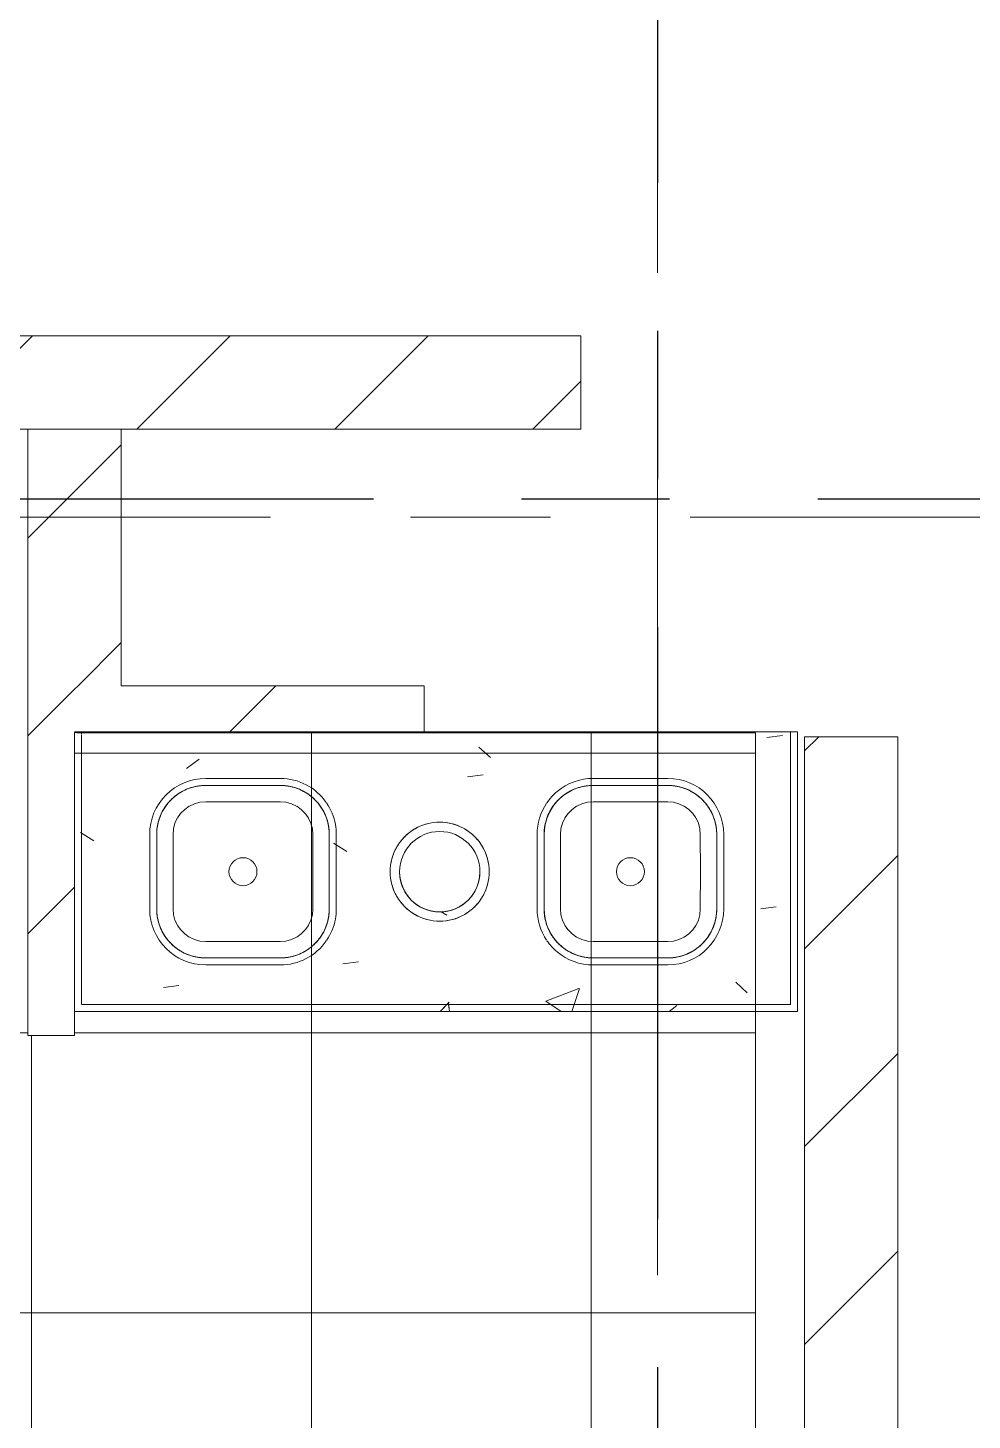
# Model space of a CAD drawing. Header units: millimetres. Extents: x -4000 to 187956, y -58990 to 162485.
# Drawn here: x 4150 to 6174, y 79474 to 82460 of the extents above; entities that cross this region are included whole.
import ezdxf

# ---------------------------------------------------------------- set-up
doc = ezdxf.new("R2010")
doc.units = ezdxf.units.MM
doc.linetypes.add('Grid Line', pattern=[2222.5, 1270, -317.5, 317.5, -317.5])
doc.linetypes.add('Grid Line 12_5mm', pattern=[2150, 1250, -300, 300, -300])
for name, color, linetype, lineweight in [('A-FLOR', 192, 'Continuous', 13), ('A-FLOR-PATT', 8, 'Continuous', 13), ('A-WALL', 113, 'Continuous', 13), ('A-WALL-PATT', 111, 'Continuous', 13), ('P-SANR-FIXT', 6, 'Continuous', 9), ('S-GRID', 1, 'Continuous', 30)]:
    doc.layers.add(name, color=color, linetype=linetype, lineweight=lineweight)
pattern_1 = [(45, (0, 0), (-212.132, 212.132), [])]
pattern_2 = [(230, (5041.7, 80950.46), (-728.7365, 63.756), [76.2, -838.2]), (175, (5041.7, 80950.46), (140.9716, -764.2276), [60.96, -670.56]), (280.451, (4981, 80955.8), (-587.77, -700.467), [64.76, -712.36]), (226.184, (5041.7, 80747.3), (-1084.316, 168.171), [114.3, -1257.3]), (276.636, (4951.3, 80761.3), (-949.61, -989.71), [97.14, -1068.54]), (171.184, (5041.7, 80747.3), (-949.62, -989.701), [91.44, -1005.84]), (201, (4940.1, 80798.06), (-606.458, 409.0606), [76.2, -838.2]), (146, (4940.1, 80798.06), (-247.208, -736.753), [60.96, -670.56]), (251.451, (4889.56, 80832.15), (-853.668, -327.6855), [64.76, -712.36]), (217.5, (5041.7, 80950.46), (-12.3547, -338.2201), [33.528, -628.904, 33.528, -647.192, -673.1]), (217.5, (5041.7, 80950.46), (-12.3547, -338.2201), [-1343.152, 33.528, -639.572]), (187.5, (5041.7, 80950.46), (-267.2789, -400.7221), [33.528, -354.584, 33.528, -870.204]), (187.5, (5041.7, 80950.46), (-267.2789, -400.7221), [-421.64, -613.664, 33.528, -223.012]), (147.5, (5268.26, 80950.46), (-542.3633, 22.9153), [33.528, -220.472, 33.528, -1810.512]), (147.5, (5268.26, 80950.46), (-542.3633, 22.9153), [-287.528, -758.952, 33.528, -1018.032]), (137.5, (5369.86, 80950.46), (-592.517, -101.707), [33.528, -296.672, 33.528, -492.76, -746.76]), (137.5, (5369.86, 80950.46), (-592.517, -101.707), [-856.488, 33.528, -713.232])]

# ---------------------------------------------------------------- blocks, each defined once
blk = doc.blocks.new('PLM-ClinicSink3Basin - PLM-ClinicSink3Basin-764685-0_000')
at = {"layer": 'P-SANR-FIXT'}
h = blk.add_hatch(dxfattribs=at)
h.set_pattern_fill('FP_29', color=256, style=0, pattern_type=2)
h.set_pattern_definition(pattern_2)
h.paths.add_polyline_path([(-49.4, 600), (-758.3, 600), (-758.3, 0), (-743.3, 0), (-743.3, 585), (776.8, 585), (776.8, 0), (791.8, 0), (791.8, 600), (517.4, 600)])
h = blk.add_hatch(dxfattribs=at)
h.set_pattern_fill('FP_29', color=256, style=0, pattern_type=2)
h.set_pattern_definition(pattern_2)
h.paths.add_polyline_path([(791.8, 600), (-758.3, 600), (-758.3, 0), (791.8, 0), (791.8, 188)])
h.paths.add_polyline_path([(350.6, 485), (517.4, 484.1), (537.8, 481.4), (563.1, 470.9), (584.9, 454.2), (601.6, 432.5), (612.1, 407.2), (615.6, 380), (615.6, 220), (612.1, 192.8), (601.6, 167.5), (584.9, 145.8), (563.1, 129.1), (537.8, 118.6), (510.6, 115), (350.6, 115), (323.5, 118.6), (298.1, 129.1), (276.4, 145.8), (259.7, 167.5), (249.2, 192.8), (245.6, 220), (245.6, 380), (249.2, 407.2), (259.7, 432.5), (276.4, 454.2), (298.1, 470.9), (323.5, 481.4)])
h.paths.add_polyline_path([(-320, 485), (-289.3, 480), (-267.5, 470.9), (-245.8, 454.2), (-229.1, 432.5), (-218.6, 407.2), (-215, 380), (-215, 220), (-218.6, 192.8), (-229.1, 167.5), (-245.8, 145.8), (-267.5, 129.1), (-292.8, 118.6), (-320, 115), (-480, 115), (-507.2, 118.6), (-532.5, 129.1), (-554.2, 145.8), (-570.9, 167.5), (-581.4, 192.8), (-585, 220), (-585, 380), (-581.4, 407.2), (-570.9, 432.5), (-554.2, 454.2), (-532.5, 470.9), (-507.2, 481.4), (-480, 485)])
h.paths.add_polyline_path([(8.8, 386.2), (31.2, 383.3), (52, 374.7), (69.8, 361), (83.5, 343.1), (92.1, 322.3), (95.1, 300), (92.1, 277.7), (83.5, 256.9), (69.8, 239), (52, 225.3), (31.2, 216.7), (8.8, 213.8), (-13.5, 216.7), (-34.3, 225.3), (-52.1, 239), (-65.8, 256.9), (-74.4, 277.7), (-77.4, 300), (-74.4, 322.3), (-65.8, 343.1), (-49.4, 363), (-34.3, 374.7), (-13.5, 383.3)])
for p, q in [((-758.3, 0), (-758.3, 600)), ((-758.3, 600), (791.7, 600)), ((791.7, 600), (-758.3, 600)), ((-758.3, 600), (-758.3, 0)), ((791.7, 600), (-758.3, 600)), ((-758.3, 600), (-758.3, 0)), ((-758.3, 0), (-758.3, 600)), ((-758.3, 600), (791.7, 600)), ((791.8, 1.9), (791.8, 600)), ((791.8, 1.9), (791.8, 600)), ((791.8, 1.9), (791.8, 600)), ((791.8, 600), (791.8, 1.9)), ((-743.3, 7.1), (-743.3, 585)), ((-743.3, 585), (776.8, 585)), ((776.8, 585), (-743.3, 585)), ((-743.3, 585), (-743.3, 7.1)), ((776.8, 583.9), (776.8, 7)), ((776.8, 7), (776.8, 583.9)), ((-480, 500), (-320, 500)), ((-320, 485), (-480, 485)), ((-480, 485), (-320, 485)), ((-320, 485), (-480, 485)), ((350.6, 500), (510.6, 500)), ((510.6, 485), (350.6, 485)), ((350.6, 485), (510.6, 485)), ((510.6, 485), (350.6, 485)), ((-600, 220), (-600, 380)), ((-585, 380), (-585, 220)), ((-585, 220), (-585, 380)), ((-585, 380), (-585, 220)), ((-215, 220), (-215, 380)), ((-215, 380), (-215, 220)), ((-215, 220), (-215, 380)), ((-200, 380), (-200, 220)), ((230.6, 220), (230.6, 380)), ((245.6, 380), (245.6, 220)), ((245.6, 220), (245.6, 380)), ((245.6, 380), (245.6, 220)), ((615.6, 220), (615.6, 380)), ((615.6, 380), (615.6, 220)), ((615.6, 220), (615.6, 380)), ((630.6, 380), (630.6, 220)), ((-480, 115), (-320, 115)), ((-320, 115), (-480, 115)), ((-480, 115), (-320, 115)), ((-320, 100), (-480, 100)), ((350.6, 115), (510.6, 115)), ((510.6, 115), (350.6, 115)), ((350.6, 115), (510.6, 115)), ((510.6, 100), (350.6, 100)), ((-758.3, 0), (-743.3, 0)), ((-743.3, 0), (-758.3, 0)), ((-758.3, 0), (41.9, 0)), ((41.9, 0), (-758.3, 0)), ((-743.3, 3.9), (-743.3, 6.2)), ((-743.3, 6.2), (-743.3, 3.9)), ((-743.3, 0), (-743.3, 3.8)), ((-743.3, 3.8), (-743.3, 0)), ((41.9, 0), (791.7, 0)), ((791.7, 0), (41.9, 0)), ((776.8, 6.1), (776.8, 3.9)), ((776.8, 3.9), (776.8, 6.1)), ((776.8, 3.8), (776.8, 1.2)), ((776.8, 1.2), (776.8, 3.8)), ((776.8, 1.2), (776.8, 0)), ((776.8, 0), (776.8, 1.2)), ((776.8, 0), (791.7, 0)), ((791.7, 0), (776.8, 0))]:
    blk.add_line(p, q, dxfattribs=at)
at = {"layer": 'P-SANR-FIXT', "flags": 128}
for points in [[(-480, 485), (-484.2, 484.9), (-488.4, 484.7), (-492.6, 484.2), (-496.7, 483.7), (-500.9, 482.9), (-505, 482), (-509, 480.9), (-513, 479.7), (-517, 478.3), (-520.9, 476.7), (-524.7, 475), (-528.5, 473.1), (-532.2, 471.1)], [(-293.9, 481.7), (-298, 482.7), (-302.2, 483.5), (-306.3, 484.1), (-310.5, 484.6), (-314.7, 484.9), (-318.9, 485), (-320, 485)], [(-287.9, 480), (-289.9, 480.6), (-292.8, 481.4)], [(-267.5, 470.9), (-270.5, 472.6), (-274.3, 474.5), (-278.1, 476.3), (-282, 477.9), (-285.9, 479.3), (-287.6, 479.8)], [(325.7, 482), (321.6, 480.9), (317.6, 479.7), (313.6, 478.3), (309.7, 476.7), (305.9, 475), (302.1, 473.1), (298.5, 471.1)], [(350.6, 485), (346.4, 484.9), (342.2, 484.7), (338.1, 484.2), (333.9, 483.7), (329.8, 482.9), (325.9, 482)], [(536.7, 481.7), (532.6, 482.7), (528.5, 483.5), (524.3, 484.1), (520.2, 484.6), (516, 484.9), (511.8, 485), (510.6, 485)], [(563.1, 470.9), (560.1, 472.6), (556.4, 474.5), (552.6, 476.3), (548.7, 477.9), (544.7, 479.3), (540.7, 480.6), (537.8, 481.4)], [(-555.3, 453.2), (-558.2, 450.1), (-560.9, 446.9), (-563.5, 443.6), (-566, 440.2), (-568.4, 436.7), (-570.6, 433.2)], [(-542.7, 464.2), (-546, 461.6), (-549.2, 458.9), (-552.3, 456.1), (-554.2, 454.2)], [(-532.5, 470.9), (-535.8, 469), (-539.3, 466.7), (-541.7, 464.9)], [(-480, 449.7), (-492.2, 448.9), (-504, 445.8), (-514.9, 440.7)], [(-320, 449.7), (-400, 450), (-480, 449.7)], [(-285.2, 440.7), (-296, 445.8), (-307.8, 448.9), (-320, 449.7)], [(-246.8, 455.3), (-249.9, 458.2), (-253.1, 460.9), (-256.4, 463.5), (-259.8, 466), (-263.3, 468.4), (-266.8, 470.6)], [(-235.8, 442.7), (-238.4, 446), (-241.1, 449.2), (-243.9, 452.3), (-245.8, 454.2)], [(275.3, 453.2), (272.4, 450.1), (269.7, 446.9), (267.1, 443.6), (264.6, 440.2), (262.3, 436.7), (260.1, 433.2)], [(287.9, 464.2), (284.6, 461.6), (281.4, 458.9), (278.3, 456.1), (276.4, 454.2)], [(298.1, 470.9), (294.9, 469), (291.3, 466.7), (288.9, 464.9)], [(350.6, 449.7), (338.4, 448.9), (326.7, 445.8), (315.8, 440.7)], [(510.6, 449.7), (430.6, 450), (350.6, 449.7)], [(545.4, 440.7), (534.6, 445.8), (522.8, 448.9), (510.6, 449.7)], [(583.8, 455.3), (580.7, 458.2), (577.5, 460.9), (574.2, 463.5), (570.9, 466), (567.4, 468.4), (563.8, 470.6)], [(594.9, 442.7), (592.3, 446), (589.6, 449.2), (586.7, 452.3), (584.9, 454.2)], [(-570.9, 432.5), (-572.6, 429.5), (-574.5, 425.7), (-576.3, 421.9), (-577.9, 418), (-579.3, 414.1), (-580.6, 410.1), (-581.4, 407.2)], [(-515.3, 440.5), (-525, 433.6), (-533.6, 425), (-540.4, 415.3)], [(-259.5, 415.3), (-266.4, 425), (-275, 433.6), (-284.7, 440.4)], [(-229.1, 432.5), (-231, 435.8), (-233.3, 439.3), (-235.1, 441.7)], [(-220.3, 413), (-221.7, 417), (-223.3, 420.9), (-225, 424.7), (-226.9, 428.5), (-228.9, 432.2)], [(259.7, 432.5), (258, 429.5), (256.1, 425.7), (254.4, 421.9), (252.8, 418), (251.3, 414.1), (250, 410.1), (249.2, 407.2)], [(315.3, 440.5), (305.6, 433.6), (297, 425), (290.2, 415.3)], [(571.1, 415.3), (564.2, 425), (555.6, 433.6), (546, 440.4)], [(601.6, 432.5), (599.6, 435.8), (597.3, 439.3), (595.6, 441.7)], [(610.3, 413), (608.9, 417), (607.3, 420.9), (605.6, 424.7), (603.8, 428.5), (601.8, 432.2)], [(-581.7, 406.1), (-582.7, 402), (-583.5, 397.8), (-584.1, 393.7), (-584.6, 389.5), (-584.9, 385.3), (-585, 381.1), (-585, 380)], [(-540.7, 414.8), (-545.8, 404), (-548.9, 392.2), (-549.7, 380)], [(-250.3, 380), (-251.1, 392.2), (-254.2, 404), (-259.3, 414.9)], [(-215, 380), (-215.1, 384.2), (-215.3, 388.4), (-215.8, 392.6), (-216.3, 396.7), (-217.1, 400.9), (-218, 405), (-219.1, 409), (-220.2, 412.4)], [(248.9, 406.1), (248, 402), (247.2, 397.8), (246.5, 393.7), (246.1, 389.5), (245.8, 385.3), (245.6, 381.1), (245.6, 380)], [(289.9, 414.8), (284.9, 404), (281.7, 392.2), (280.9, 380)], [(580.3, 380), (579.6, 392.2), (576.4, 404), (571.3, 414.9)], [(615.6, 380), (615.5, 384.2), (615.3, 388.4), (614.9, 392.6), (614.3, 396.7), (613.5, 400.9), (612.6, 405), (611.5, 409), (610.5, 412.4)], [(-549.7, 380), (-550, 300), (-549.7, 220)], [(-250.3, 220), (-250, 300), (-250.3, 380)], [(280.9, 380), (280.6, 300), (280.9, 220)], [(580.3, 220), (580.6, 300), (580.3, 380)], [(-585, 220), (-584.9, 215.8), (-584.7, 211.6), (-584.2, 207.4), (-583.7, 203.3), (-582.9, 199.1), (-582, 195), (-580.9, 191), (-579.7, 187), (-578.3, 183), (-576.7, 179.1), (-575, 175.3), (-573.1, 171.5), (-571.1, 167.8)], [(-549.7, 220), (-548.9, 207.8), (-545.8, 196), (-540.7, 185.1)], [(-259.3, 185.2), (-254.2, 196), (-251.1, 207.8), (-250.3, 220)], [(-218.3, 193.9), (-217.3, 198), (-216.5, 202.2), (-215.9, 206.3), (-215.4, 210.5), (-215.1, 214.7), (-215, 218.9), (-215, 220)], [(245.6, 220), (245.7, 215.8), (246, 211.6), (246.4, 207.4), (247, 203.3), (247.7, 199.1), (248.6, 195), (249.7, 191), (251, 187), (252.4, 183), (253.9, 179.1), (255.6, 175.3), (257.5, 171.5), (259.5, 167.8)], [(280.9, 220), (281.7, 207.8), (284.9, 196), (289.9, 185.1)], [(571.4, 185.2), (576.4, 196), (579.6, 207.8), (580.3, 220)], [(612.3, 193.9), (613.3, 198), (614.1, 202.2), (614.7, 206.3), (615.2, 210.5), (615.5, 214.7), (615.6, 218.9), (615.6, 220)], [(-540.5, 184.7), (-533.6, 175), (-525, 166.4), (-515.3, 159.6)], [(-284.7, 159.5), (-275, 166.4), (-266.4, 175), (-259.6, 184.7)], [(-229.1, 167.5), (-227.4, 170.5), (-225.5, 174.3), (-223.7, 178.1), (-222.1, 182), (-220.7, 185.9), (-220.2, 187.6)], [(-220, 188), (-219.4, 189.9), (-218.6, 192.8)], [(290.2, 184.7), (297, 175), (305.6, 166.4), (315.3, 159.6)], [(545.9, 159.5), (555.6, 166.4), (564.3, 175), (571.1, 184.7)], [(601.6, 167.5), (603.2, 170.5), (605.1, 174.3), (606.9, 178.1), (608.5, 182), (609.9, 185.9), (610.5, 187.6)], [(610.6, 188), (611.2, 189.9), (612, 192.8)], [(-570.9, 167.5), (-569, 164.2), (-566.7, 160.7), (-564.9, 158.3)], [(-564.2, 157.3), (-561.6, 154), (-558.9, 150.8), (-556.1, 147.7), (-554.2, 145.8)], [(-514.8, 159.3), (-504, 154.2), (-492.2, 151.1), (-480, 150.3)], [(-480, 150.3), (-400, 150), (-320, 150.3)], [(-320, 150.3), (-307.8, 151.1), (-296, 154.2), (-285.1, 159.3)], [(-244.7, 146.8), (-241.8, 149.9), (-239.1, 153.1), (-236.5, 156.4), (-234, 159.8), (-231.6, 163.3), (-229.4, 166.8)], [(259.7, 167.5), (261.7, 164.2), (264, 160.7), (265.7, 158.3)], [(266.4, 157.3), (269, 154), (271.7, 150.8), (274.5, 147.7), (276.4, 145.8)], [(315.8, 159.3), (326.7, 154.2), (338.4, 151.1), (350.6, 150.3)], [(350.6, 150.3), (430.6, 150), (510.6, 150.3)], [(510.6, 150.3), (522.8, 151.1), (534.6, 154.2), (545.5, 159.3)], [(586, 146.8), (588.8, 149.9), (591.6, 153.1), (594.2, 156.4), (596.6, 159.8), (599, 163.3), (601.2, 166.8)], [(-553.2, 144.7), (-550.1, 141.8), (-546.9, 139.1), (-543.6, 136.5), (-540.2, 134), (-536.7, 131.6), (-533.2, 129.4)], [(-532.5, 129.1), (-529.5, 127.4), (-525.7, 125.5), (-521.9, 123.7), (-518, 122.1), (-514.1, 120.7), (-510.1, 119.4), (-507.2, 118.6)], [(-295, 118), (-291, 119.1), (-287.6, 120.2)], [(-287, 120.3), (-283, 121.7), (-279.1, 123.3), (-275.3, 125), (-271.5, 126.9), (-267.8, 128.9)], [(-267.5, 129.1), (-264.2, 131), (-260.7, 133.3), (-258.3, 135.1)], [(-257.3, 135.8), (-254, 138.4), (-250.8, 141.1), (-247.7, 143.9), (-245.8, 145.8)], [(277.5, 144.7), (280.5, 141.8), (283.7, 139.1), (287, 136.5), (290.4, 134), (293.9, 131.6), (297.5, 129.4)], [(298.1, 129.1), (301.1, 127.4), (304.9, 125.5), (308.7, 123.7), (312.6, 122.1), (316.5, 120.7), (320.5, 119.4), (323.5, 118.6)], [(510.6, 115), (514.8, 115.1), (519, 115.3), (523.2, 115.8), (527.4, 116.3), (531.5, 117.1), (535.6, 118), (539.7, 119.1), (543.1, 120.2)], [(543.7, 120.3), (547.6, 121.7), (551.5, 123.3), (555.4, 125), (559.1, 126.9), (562.8, 128.9)], [(563.1, 129.1), (566.4, 131), (569.9, 133.3), (572.4, 135.1)], [(573.3, 135.8), (576.7, 138.4), (579.9, 141.1), (583, 143.9), (584.9, 145.8)], [(-506.1, 118.3), (-502, 117.3), (-497.8, 116.5), (-493.7, 115.9), (-489.5, 115.4), (-485.3, 115.1), (-481.1, 115), (-480, 115)], [(-320, 115), (-315.8, 115.1), (-311.6, 115.3), (-307.4, 115.8), (-303.3, 116.3), (-299.1, 117.1), (-295.2, 118)], [(324.6, 118.3), (328.7, 117.3), (332.8, 116.5), (336.9, 115.9), (341.1, 115.4), (345.3, 115.1), (349.5, 115), (350.6, 115)]]:
    blk.add_lwpolyline(points, dxfattribs=at)
at = {"layer": 'P-SANR-FIXT'}
for centre, radius, start, end in [((-480, 380), 120, 90, 180), ((-480, 380), 105, 90, 180), ((-480, 380), 105, 90, 180), ((-480, 380), 105, 106.6513, 112.0128), ((-480, 380), 105, 90, 106.6513), ((-320, 380), 120, 50.1166, 90), ((-320, 380), 105, 73.3487, 90), ((-320, 380), 105, 360, 90), ((-320, 380), 105, 360, 90), ((-320, 380), 105, 67.9872, 73.3487), ((350.6, 380), 105, 90, 180), ((350.6, 380), 105, 90, 180), ((350.6, 380), 120, 90, 145.294), ((350.6, 380), 105, 106.6513, 112.0128), ((350.6, 380), 105, 90, 106.6513), ((510.6, 380), 120, 0, 90), ((510.6, 380), 105, 73.3487, 90), ((510.6, 380), 105, 360, 90), ((510.6, 380), 105, 360, 90), ((510.6, 380), 105, 67.9872, 73.3487), ((-480, 380), 105, 129.6198, 140.3802), ((-480, 380), 105, 123.4073, 129.6198), ((-480, 380), 105, 112.0128, 123.4073), ((-320, 380), 105, 56.5927, 67.9872), ((-320, 380), 105, 50.3802, 56.5927), ((-320, 380), 105, 39.6198, 50.3802), ((-320, 380), 120, 34.5124, 49.8306), ((350.6, 380), 105, 129.6198, 140.3802), ((350.6, 380), 105, 123.4073, 129.6198), ((350.6, 380), 105, 112.0128, 123.4073), ((510.6, 380), 105, 56.5927, 67.9872), ((510.6, 380), 105, 50.3802, 56.5927), ((510.6, 380), 105, 39.6198, 50.3802), ((-480, 380), 105, 157.9872, 163.3487), ((-480, 380), 105, 146.5927, 157.9872), ((-480, 380), 105, 140.3802, 146.5927), ((-320, 380), 105, 33.4073, 39.6198), ((-320, 380), 105, 22.0128, 33.4073), ((-320, 380), 105, 16.6513, 22.0128), ((-320, 380), 120, 0, 33.9204), ((350.6, 380), 120, 145.8274, 169.6621), ((350.6, 380), 105, 157.9872, 163.3487), ((350.6, 380), 105, 146.5927, 157.9872), ((350.6, 380), 105, 140.3802, 146.5927), ((510.6, 380), 105, 33.4073, 39.6198), ((510.6, 380), 105, 22.0128, 33.4073), ((510.6, 380), 105, 16.6513, 22.0128), ((-480, 380), 105, 163.3487, 180), ((-320, 380), 105, 360, 16.6513), ((350.6, 380), 120, 169.6795, 180), ((350.6, 380), 105, 163.3487, 180), ((510.6, 380), 105, 360, 16.6513), ((8.8, 300), 86.2, 90, 270), ((8.8, 300), 86.2, 90, 270), ((8.8, 300), 86.2, 270, 90), ((8.8, 300), 86.2, 270, 90), ((-400, 300), 30, 0, 180), ((-400, 300), 30, 0, 180), ((430.6, 300), 30, 0, 180), ((430.6, 300), 30, 0, 180), ((-400, 300), 30, 180, 0), ((-400, 300), 30, 180, 360), ((430.6, 300), 30, 180, 0), ((430.6, 300), 30, 180, 360), ((-480, 220), 120, 180, 270), ((-480, 220), 105, 180, 196.6513), ((-480, 220), 105, 180, 270), ((-480, 220), 105, 180, 270), ((-320, 220), 105, 270, 360), ((-320, 220), 105, 270, 360), ((-320, 220), 120, 326.0796, 0), ((-320, 220), 105, 343.3487, 360), ((350.6, 220), 120, 180, 190.3205), ((350.6, 220), 105, 180, 196.6513), ((350.6, 220), 105, 180, 270), ((350.6, 220), 105, 180, 270), ((510.6, 220), 120, 270, 0), ((510.6, 220), 105, 270, 360), ((510.6, 220), 105, 270, 360), ((510.6, 220), 105, 343.3487, 360), ((-480, 220), 105, 196.6513, 202.0128), ((-480, 220), 105, 202.0128, 213.4073), ((-320, 220), 105, 326.5927, 337.9872), ((-320, 220), 105, 337.9872, 343.3487), ((350.6, 220), 120, 190.3379, 214.1726), ((350.6, 220), 105, 196.6513, 202.0128), ((350.6, 220), 105, 202.0128, 213.4073), ((510.6, 220), 105, 326.5927, 337.9872), ((510.6, 220), 105, 337.9872, 343.3487), ((-480, 220), 105, 213.4073, 219.6198), ((-480, 220), 105, 219.6198, 230.3802), ((-320, 220), 105, 309.6198, 320.3802), ((-320, 220), 120, 310.1694, 325.4876), ((-320, 220), 105, 320.3802, 326.5927), ((350.6, 220), 120, 214.706, 270), ((350.6, 220), 105, 213.4073, 219.6198), ((350.6, 220), 105, 219.6198, 230.3802), ((510.6, 220), 105, 309.6198, 320.3802), ((510.6, 220), 105, 320.3802, 326.5927), ((-480, 220), 105, 230.3802, 236.5927), ((-480, 220), 105, 236.5927, 247.9872), ((-480, 220), 105, 247.9872, 253.3487), ((-320, 220), 120, 270, 309.8834), ((-320, 220), 105, 286.6513, 292.0128), ((-320, 220), 105, 292.0128, 303.4073), ((-320, 220), 105, 303.4073, 309.6198), ((350.6, 220), 105, 230.3802, 236.5927), ((350.6, 220), 105, 236.5927, 247.9872), ((350.6, 220), 105, 247.9872, 253.3487), ((510.6, 220), 105, 286.6513, 292.0128), ((510.6, 220), 105, 292.0128, 303.4073), ((510.6, 220), 105, 303.4073, 309.6198), ((-480, 220), 105, 253.3487, 270), ((-320, 220), 105, 270, 286.6513), ((350.6, 220), 105, 253.3487, 270), ((510.6, 220), 105, 270, 286.6513)]:
    blk.add_arc(centre, radius, start, end, dxfattribs=at)
at = {"layer": 'P-SANR-FIXT', "color": 253}
for radius, start, end in [(106.2, 120, 240), (106.2, 120, 180), (106.2, 90, 119.4294), (106.2, 60.1707, 119.4294), (106.2, 60.1707, 90), (106.2, 300, 60), (106.2, 0, 60), (86.2, 360, 180), (106.2, 180, 240), (86.2, 180, 360), (106.2, 300, 0), (106.2, 240.5706, 299.8293), (106.2, 240.5706, 270), (106.2, 270, 299.8293)]:
    blk.add_arc((8.8, 300), radius, start, end, dxfattribs=at)
at = {"layer": 'P-SANR-FIXT', "color": 252}
for radius, start, end in [(106.2, 120, 180), (106.2, 60.1707, 119.4294), (106.2, 0, 60), (86.2, 0, 180), (106.2, 180, 240), (86.2, 180, 360), (106.2, 300, 360), (106.2, 240.5706, 299.8293)]:
    blk.add_arc((8.8, 300), radius, start, end, dxfattribs=at)
at = {"layer": 'P-SANR-FIXT', "color": 254}
for start, end in [(120, 135), (105, 119.4294), (90, 105), (75, 90), (60.1707, 75), (45, 60), (135, 150), (30, 45), (150, 165), (15, 30), (165, 180), (180, 195), (0, 15), (345, 0), (195, 210), (330, 345), (210, 225), (315, 330), (225, 240), (300, 315), (240.5706, 255), (255, 270), (270, 285), (285, 299.8293)]:
    blk.add_arc((8.8, 300), 106.2, start, end, dxfattribs=at)
blk = doc.blocks.new('CMF2_NHAXUONG_A_rvt-1-0_000')
at = {"layer": 'A-FLOR-PATT', "lineweight": 9}
h = blk.add_hatch(dxfattribs=at)
h.set_pattern_fill('FP_25', color=252, style=0, pattern_type=2)
h.set_pattern_definition([(89.998, (160159.3, 137898.8), (-600, 0.021), []), (179.998, (160159.3, 137898.8), (-0.021, -600), [])])
h.paths.add_polyline_path([(154749.9, 498.9), (160009.4, 498.9), (160009.3, 1898.5), (156700.3, 1898.5), (156700.4, 1498.5), (156600.4, 1498.5), (156600.4, 2298.5), (158059, 2298.5), (158059, 5748.6), (156099.9, 5748.4), (156099.9, 4399.9), (155999.9, 4399.9), (155999.9, 5748.5), (154749.9, 5748.5), (154749.9, 751.9)])
h.paths.add_polyline_path([(160209.3, 1748.7), (165509.4, 1749.4), (165509.1, 3698.3), (162659.1, 3698.3), (162659.1, 3548.4), (162459.1, 3548.4), (162459.1, 4948.7), (161059.3, 4948.8), (161059.3, 4898.3), (160209.4, 4898.9), (160209.3, 3698.4), (160859.1, 3698.4), (160859.1, 3498.4), (160209.1, 3498.4), (160209.3, 1920)])
h.paths.add_polyline_path([(158997.5, 2198.5), (159409.4, 2198.5), (159409.4, 3498.6), (158258.8, 3498.6), (158258.8, 2198.5), (158714, 2198.5)])
h.paths.add_polyline_path([(159280.9, 3698.4), (160009.1, 3698.4), (160009.1, 4898.7), (159959, 4898.6), (159959.9, 5848.6), (158258.6, 5848.6), (158258.6, 3698.4)])
h.paths.add_polyline_path([(83409, 5348.5), (85559, 5348.5), (85559, 6948.5), (83409, 6948.5), (83409, 5424.1)])
h.paths.add_polyline_path([(83209.3, 5348.6), (83209.3, 10108.8), (82009.3, 10108.8), (82009.3, 8808.8), (80984.3, 8808.8), (80984, 7248.5), (82234, 7248.5), (82234, 5348.6)])
h.paths.add_polyline_path([(80485.4, 6361), (80784.3, 6361), (80784.3, 8808.8), (79759.3, 8808.8), (79759.3, 10108.8), (78559.3, 10108.8), (78559.3, 6361), (79918.5, 6361)])
h.paths.add_polyline_path([(79959.3, 9008.8), (81809.3, 9008.8), (81809.3, 10208.8), (79959.3, 10208.8), (79959.3, 10096.2)])
h.paths.add_polyline_path([(5374.6, 15998.7), (5859, 15998.7), (5859, 18498.6), (509, 18498.6), (509, 17048.6), (4299.8, 17048.6), (4299.8, 15998.7), (5091.1, 15998.7)])
h.paths.add_polyline_path([(4409, 18698.6), (5959, 18698.6), (5959, 20998.6), (4409, 20998.6), (4409, 19440.5)])
h.paths.add_polyline_path([(509, 21198.6), (5859, 21198.6), (5859, 24898.3), (3969.3, 24898.3), (3969.3, 22848.6), (4609.3, 22848.6), (4609.3, 22743.9), (3769.3, 22743.9), (3769.3, 24698.7), (509, 24698.7), (509, 22798.6), (2129.3, 22798.6), (2129.3, 23198.6), (2229.3, 23198.6), (2229.3, 22398.6), (509, 22398.6), (509, 21776.6)])
h.paths.add_polyline_path([(4249.8, 73948.5), (5800.2, 73948.6), (5800.2, 76398.6), (4359, 76398.6), (4359, 76098.6), (509.3, 76098.7), (509.3, 73998.6), (4159, 73998.6), (4159, 74648.7), (4249.8, 74648.7), (4249.8, 74338.3)])
h.paths.add_polyline_path([(161750.2, 73948.5), (161750.2, 74640), (161850.2, 74640), (161850.3, 73998.6), (165509.4, 73998.7), (165509.4, 76098.7), (161659.5, 76098.6), (161659.5, 76398.6), (160200, 76398.6), (160200, 73948.6), (161548.4, 73948.6)])
h.paths.add_polyline_path([(161548.4, 76598.6), (161659, 76598.6), (161659, 78298.6), (160209, 78298.6), (160209, 76598.6)])
h.paths.add_polyline_path([(5091.1, 76598.6), (5809.5, 76598.6), (5809.5, 78298.6), (4359.5, 78298.6), (4359.5, 76598.6)])
h.paths.add_polyline_path([(160199.7, 78498.6), (161659.3, 78498.7), (161659.6, 78798.6), (165509.6, 78798.7), (165509.1, 80348.6), (161859.5, 80348.6), (161859.5, 80048.7), (161750, 80048.7), (161750, 80948.7), (160200.2, 80948.3), (160200, 80178.5)])
h.paths.add_polyline_path([(5709.5, 78498.6), (5709.5, 80948.3), (4250, 80948.3), (4250, 80299.3), (4149.8, 80299.3), (4149.8, 80348.6), (509.3, 80348.6), (508.9, 78798.7), (4159.2, 78798.6), (4159.5, 78498.6), (5091.1, 78498.6)])
h.paths.add_polyline_path([(86109.5, 132101.2), (86109.5, 133323.8), (84609.5, 133323.8), (84609.5, 132101.2)])
h.paths.add_polyline_path([(83259.5, 132200.9), (84409.5, 132200.9), (84409.5, 133523.8), (85259.5, 133523.8), (85259.3, 134848.4), (83259.5, 134848.4), (83259.5, 132740.2)])
h.paths.add_polyline_path([(87459.3, 132201.2), (87459.3, 134848.6), (85459.5, 134848.2), (85459.5, 133523.8), (86309.5, 133526.1), (86309.5, 132201.2), (86721, 132201.2)])
h.paths.add_polyline_path([(11209.2, 135098.7), (11209, 140698.7), (6109.3, 140698.7), (6109.3, 139698.7), (6059, 139698.7), (6059, 139098.7), (9550.3, 139098.7), (9550.3, 139498.7), (9650.3, 139498.7), (9650.3, 138698.7), (7959.6, 138698.7), (7959.6, 135098.7), (9859, 135098.8), (9859, 137148.7), (9259, 137148.7), (9259, 137348.7), (10059, 137348.7), (10059, 135098.8), (10759.9, 135098.7)])
h.paths.add_polyline_path([(156349.9, 135098.8), (156349.9, 136499.7), (156449.9, 136499.7), (156449.9, 135098.8), (158059.1, 135098.8), (158059.1, 138698.7), (156349.9, 138698.7), (156349.9, 139498.7), (156449.9, 139498.7), (156449.9, 139098.7), (159959.7, 139098.7), (159959.7, 140698.8), (154809.2, 140698.6), (154808.9, 135098.8)])
h.paths.add_polyline_path([(162549.8, 135998.6), (162549.8, 137398.7), (162659, 137398.7), (162659, 137248.8), (165509.4, 137248.8), (165509.6, 139448.5), (160159.5, 139448.5), (160159.5, 137398.7), (160750.2, 137398.7), (160750.2, 137298.7), (160149.8, 137298.7), (160149.8, 135998.8), (161548.4, 135998.7)])
h.paths.add_polyline_path([(3449.8, 135998.7), (5900.2, 135998.7), (5900.2, 137297.6), (5248.6, 137297.6), (5248.6, 137398.7), (5859, 137398.7), (5859, 139448.7), (509.4, 139448.7), (509.4, 137248.8), (3449.8, 137249.9), (3449.8, 136244.3)])
h.paths.add_polyline_path([(6059, 137398.7), (7159.6, 137398.7), (7159.6, 138698.7), (6059, 138698.7), (6059, 137412.3)])
h.paths.add_polyline_path([(158858.9, 137398.7), (159959, 137398.7), (159959, 138698.7), (158858.9, 138698.7), (158858.9, 137412.3)])
at = {"layer": 'A-WALL-PATT', "lineweight": 9}
h = blk.add_hatch(dxfattribs=at)
h.set_pattern_fill('FP_13', color=250, style=0, pattern_type=2)
h.set_pattern_definition(pattern_1)
h.paths.add_polyline_path([(3390.5, 81599.9), (5335.2, 81599.9), (5335.2, 81799.9), (1000, 81799.9), (1000, 81599.9), (3107.1, 81599.9)])
h = blk.add_hatch(dxfattribs=at)
h.set_pattern_fill('FP_13', color=250, style=0, pattern_type=2)
h.set_pattern_definition(pattern_1)
h.paths.add_polyline_path([(4240.8, 81049.3), (4350, 81049.3), (4350, 81599.9), (4150, 81599.9), (4150, 81049.3)])
h = blk.add_hatch(dxfattribs=at)
h.set_pattern_fill('FP_13', color=250, style=0, pattern_type=2)
h.set_pattern_definition(pattern_1)
h.paths.add_polyline_path([(4150, 80299.3), (4250, 80299.3), (4250, 81049.3), (4150, 81049.3), (4150, 80762.5)])
h = blk.add_hatch(dxfattribs=at)
h.set_pattern_fill('FP_13', color=250, style=0, pattern_type=2)
h.set_pattern_definition(pattern_1)
h.paths.add_polyline_path([(4999.8, 80949.3), (4999.8, 81049.3), (4250, 81049.3), (4250, 80949.3), (4524.3, 80949.3)])
h = blk.add_hatch(dxfattribs=at)
h.set_pattern_fill('FP_13', color=250, style=0, pattern_type=2)
h.set_pattern_definition(pattern_1)
h.paths.add_polyline_path([(6014.7, 78300), (6014.7, 80940), (5814.7, 80940), (5814.7, 78300)])
at = {"layer": 'A-FLOR', "color": 255, "lineweight": 15}
blk.add_line((4250, 80350.7), (4250, 80948.3), dxfattribs=at)
at = {"layer": 'A-FLOR', "color": 71, "lineweight": 15}
for p, q in [((4250, 80948.3), (4251.6, 80948.3)), ((4250, 80948.3), (4250, 80350.7)), ((4255.2, 80948.3), (4258.2, 80948.3)), ((4258.5, 80948.3), (4264.9, 80948.3)), ((5709.5, 80365.5), (5709.5, 80351.3))]:
    blk.add_line(p, q, dxfattribs=at)
at = {"layer": 'A-FLOR', "color": 81, "lineweight": 15}
for p, q in [((4251.6, 80948.3), (4250, 80948.3)), ((4258.2, 80948.3), (4255.2, 80948.3)), ((4264.9, 80948.3), (4258.5, 80948.3)), ((4264.9, 80948.3), (5709.5, 80948.3)), ((5709.5, 80948.3), (5709.5, 80927.4)), ((5709.5, 80926.7), (5709.5, 80374.2)), ((5709.5, 80373.5), (5709.5, 80365.5)), ((5709.5, 80351.3), (5709.5, 80365.5)), ((4250, 80299.3), (4250, 80350.6)), ((4150, 80299.3), (4250, 80299.3))]:
    blk.add_line(p, q, dxfattribs=at)
at = {"layer": 'A-FLOR', "color": 93, "lineweight": 15}
for p, q in [((5709.5, 80948.3), (4264.9, 80948.3)), ((5709.5, 80927.4), (5709.5, 80948.3)), ((5709.5, 80374.2), (5709.5, 80926.7)), ((5709.5, 80365.5), (5709.5, 80373.5)), ((4250, 80350.6), (4250, 80299.3)), ((5709.5, 80350.5), (5709.5, 78500)), ((4250, 80299.3), (4150, 80299.3))]:
    blk.add_line(p, q, dxfattribs=at)
at = {"layer": 'A-FLOR', "color": 94, "lineweight": 15}
blk.add_line((5709.5, 78500), (5709.5, 80350.5), dxfattribs=at)
at = {"layer": 'A-WALL', "color": 90, "lineweight": 15}
for p, q in [((5335.2, 81799.9), (1000, 81799.9)), ((5335.2, 81599.9), (5335.2, 81799.9)), ((1000, 81599.9), (4150, 81599.9)), ((4150, 81599.9), (4150, 81049.3)), ((4350, 81049.3), (4350, 81599.9)), ((4350, 81599.9), (5335.2, 81599.9)), ((4150, 81049.3), (4150, 80299.3)), ((4999.8, 81049.3), (4350, 81049.3)), ((4999.8, 80949.3), (4999.8, 81049.3)), ((4250, 80949.3), (4999.8, 80949.3)), ((4250, 80299.3), (4250, 80949.3)), ((5814.7, 80940), (5814.7, 78500)), ((6014.7, 80940), (5814.7, 80940)), ((6014.7, 78300), (6014.7, 80940)), ((4150, 80299.3), (4250, 80299.3))]:
    blk.add_line(p, q, dxfattribs=at)
at = {"layer": 'A-WALL', "color": 35, "lineweight": 15}
for p, q in [((5335.2, 81799.9), (1000, 81799.9)), ((5335.2, 81799.9), (5335.2, 81599.9)), ((3250, 81599.9), (4150, 81599.9)), ((4350, 81599.9), (5335.2, 81599.9)), ((5814.7, 80940), (5814.7, 78500)), ((5814.7, 80940), (6014.7, 80940)), ((6014.7, 78300), (6014.7, 80940))]:
    blk.add_line(p, q, dxfattribs=at)
at = {"layer": 'A-WALL', "color": 53, "lineweight": 15}
blk.add_line((4150, 81599.9), (4350, 81599.9), dxfattribs=at)
at = {"layer": 'S-GRID', "linetype": 'Grid Line 12_5mm', "lineweight": 9}
for p, q in [((5500, 161185.2), (5500, -16487.4)), ((-879.9, 81410.6), (183585.4, 81410.6))]:
    blk.add_line(p, q, dxfattribs=at)
at = {"layer": 'P-SANR-FIXT', "color": 250, "lineweight": 9, "rotation": 180}
blk.add_blockref('PLM-ClinicSink3Basin - PLM-ClinicSink3Basin-764685-0_000', (5041.7, 80950.5), dxfattribs=at)

msp = doc.modelspace()

# ---------------------------------------------------------------- block references
at = {"lineweight": 5}
msp.add_blockref('CMF2_NHAXUONG_A_rvt-1-0_000', (0, 0), dxfattribs=at)

# ---------------------------------------------------------------- next in the draw order: linework, layer by layer
at = {"layer": 'S-GRID', "linetype": 'Grid Line'}
for p, q in [((5500, 161185.2), (5500, -16487.4)), ((-824.3, 81450), (183641.1, 81450))]:
    msp.add_line(p, q, dxfattribs=at)

doc.saveas('drawing.dxf')
